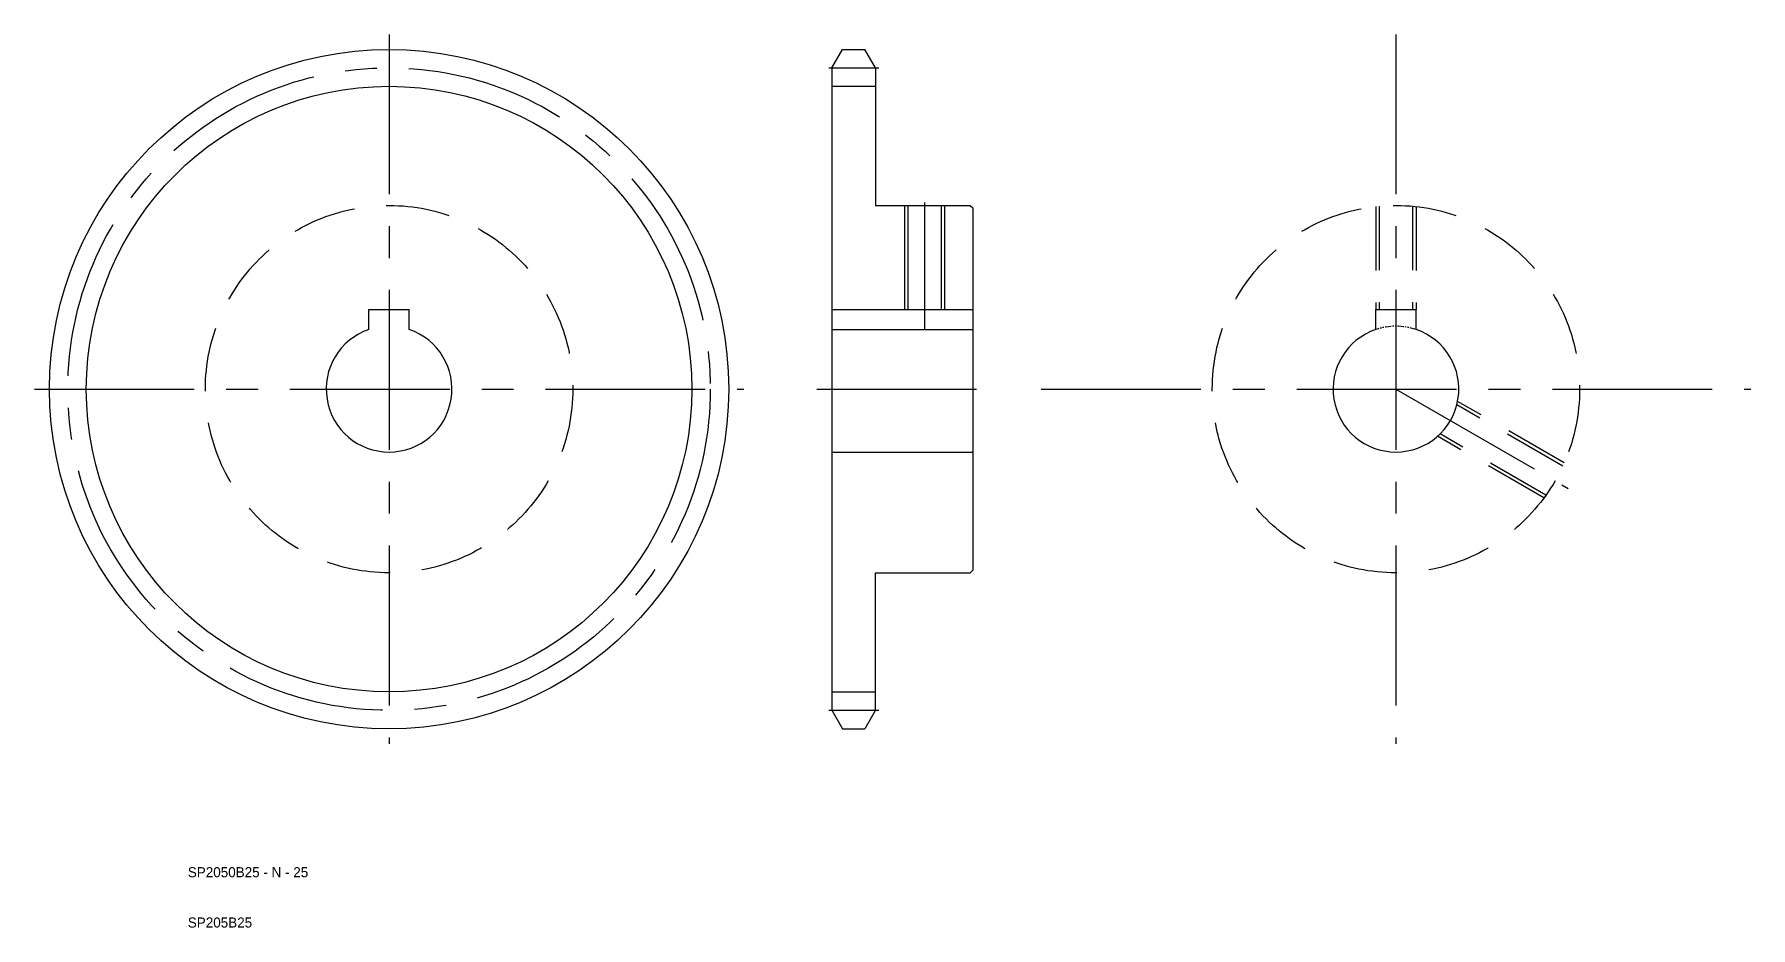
# Model space of a CAD drawing. Extents: x 75 to 417, y 92 to 269.
import ezdxf

# ---------------------------------------------------------------- set-up
doc = ezdxf.new("R2010")
doc.units = 0
for name, pattern in [('CENTER', [50.8, 31.75, -6.35, 6.35, -6.35]), ('DASHED', [19.05, 12.7, -6.35]), ('PHANTOM', [2.5, 1.25, -0.25, 0.25, -0.25, 0.25, -0.25])]:
    doc.linetypes.add(name, pattern=pattern)
doc.layers.get('0').update_dxf_attribs({"linetype": 'CONTINUOUS'})
doc.layers.add('CENTER', color=1, linetype='CENTER')

msp = doc.modelspace()

# ---------------------------------------------------------------- linework, layer by layer
at = {"color": 7, "linetype": 'CONTINUOUS'}
for p, q in [((233.95, 262.74), (236.06, 266.4)), ((236.06, 266.4), (240.53, 266.4)), ((242.65, 262.74), (240.53, 266.4)), ((233.95, 262.74), (233.95, 135.07)), ((242.65, 262.74), (242.65, 235.4)), ((233.95, 259.07), (242.65, 259.07)), ((242.65, 235.4), (261.45, 235.4)), ((249.02, 235.4), (249.02, 214.7)), ((255.67, 235.4), (255.67, 214.7)), ((261.45, 235.4), (261.95, 234.9)), ((261.95, 234.9), (261.95, 162.9)), ((141.95, 214.7), (149.95, 214.7)), ((141.95, 210.75), (141.95, 214.7)), ((149.95, 210.75), (149.95, 214.7)), ((233.95, 214.7), (261.95, 214.7)), ((342.05, 210.75), (342.05, 214.7)), ((342.05, 214.7), (350.05, 214.7)), ((350.05, 210.75), (350.05, 214.7)), ((233.95, 210.75), (261.95, 210.75)), ((233.95, 186.4), (261.95, 186.4)), ((242.65, 135.07), (242.65, 162.4)), ((242.65, 162.4), (261.45, 162.4)), ((261.95, 162.9), (261.45, 162.4)), ((233.95, 138.73), (242.65, 138.73)), ((233.95, 135.07), (236.06, 131.4)), ((242.65, 135.07), (240.53, 131.4)), ((236.06, 131.4), (240.53, 131.4))]:
    msp.add_line(p, q, dxfattribs=at)
at = {"color": 3, "linetype": 'CONTINUOUS'}
for p, q in [((248.35, 235.4), (248.35, 214.7)), ((256.35, 235.4), (256.35, 214.7))]:
    msp.add_line(p, q, dxfattribs=at)
at = {"color": 3, "linetype": 'DASHED'}
for p, q in [((342.05, 235.18), (342.05, 214.7)), ((342.73, 235.25), (342.73, 214.7)), ((349.37, 235.25), (349.37, 214.7)), ((350.05, 235.18), (350.05, 214.7)), ((379.19, 183.61), (358.15, 195.76)), ((379.47, 184.23), (358.31, 196.45)), ((375.47, 177.3), (354.31, 189.52)), ((375.87, 177.85), (354.82, 190))]:
    msp.add_line(p, q, dxfattribs=at)
at = {"color": 7, "linetype": 'CONTINUOUS'}
msp.add_circle((145.95, 198.9), 67.5, dxfattribs=at)
at = {"color": 3, "linetype": 'CONTINUOUS'}
msp.add_circle((145.95, 198.9), 60.17, dxfattribs=at)
at = {"color": 3, "linetype": 'DASHED'}
for centre in [(145.95, 198.9), (346.05, 198.9)]:
    msp.add_circle(centre, 36.5, dxfattribs=at)
at = {"color": 7, "linetype": 'CONTINUOUS'}
for centre in [(145.95, 198.9), (346.05, 198.9)]:
    msp.add_arc(centre, 12.5, 108.6629, 71.3371, dxfattribs=at)
at = {"color": 3, "linetype": 'PHANTOM'}
msp.add_arc((346.05, 198.9), 12.5, 71.3371, 108.6629, dxfattribs=at)
at = {"layer": 'CENTER', "color": 1, "linetype": 'CENTER'}
for p, q in [((145.95, 269.4), (145.95, 128.4)), ((346.05, 269.4), (346.05, 128.4)), ((233.35, 262.74), (243.25, 262.74)), ((252.35, 236), (252.35, 210.8)), ((75.45, 198.9), (216.45, 198.9)), ((230.95, 198.9), (264.95, 198.9)), ((275.55, 198.9), (416.55, 198.9)), ((346.05, 198.9), (380.26, 179.15)), ((233.35, 135.07), (243.25, 135.07))]:
    msp.add_line(p, q, dxfattribs=at)
msp.add_circle((145.95, 198.9), 63.84, dxfattribs=at)

# ---------------------------------------------------------------- texts
at = {"color": 7, "linetype": 'CONTINUOUS'}
for s, p in [('SP2050B25 - N - 25', (105.95, 101.9)), ('SP205B25', (105.95, 91.9))]:
    msp.add_text(s, height=2, dxfattribs=at).set_placement(p)

doc.saveas('drawing.dxf')
